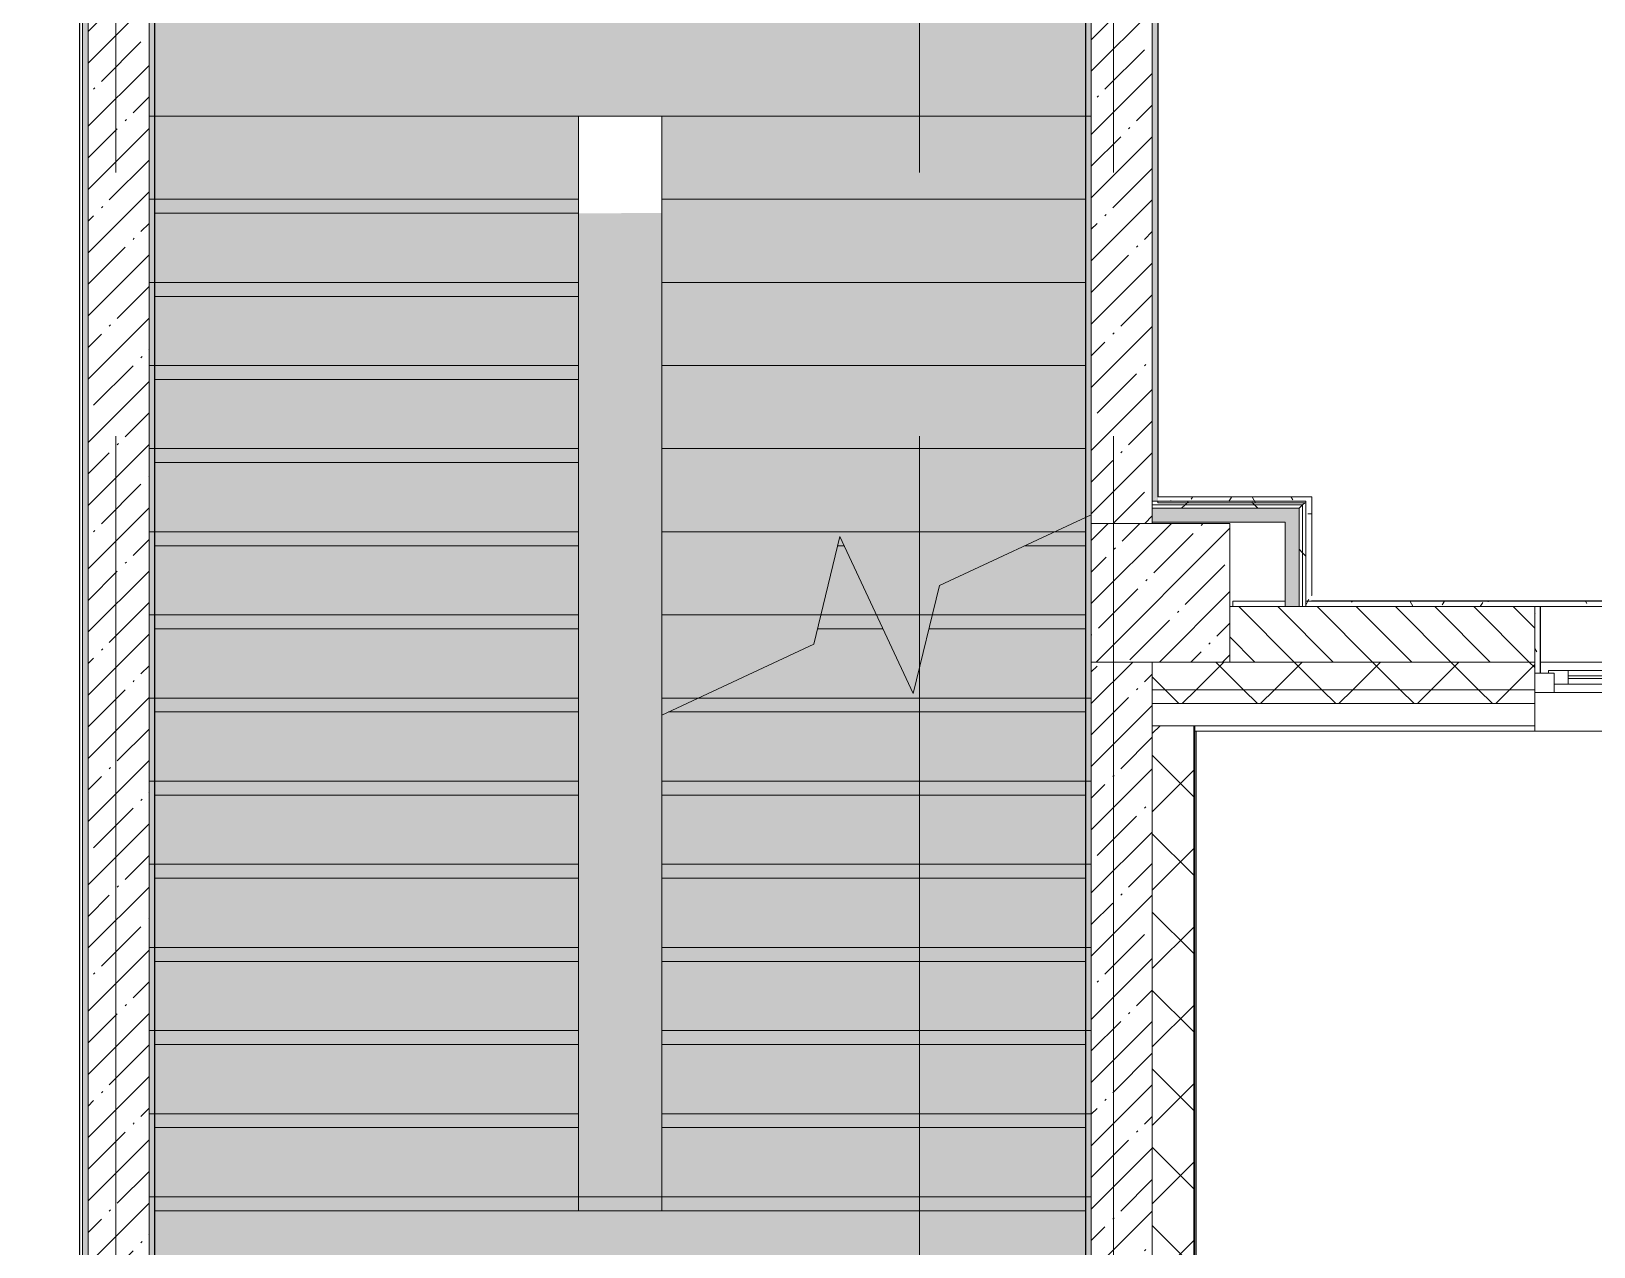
# Model space of a CAD drawing. Header units: millimetres. Extents: x -625 to 415037, y -3642 to 102118.
# Drawn here: x 220427 to 226065, y 1439 to 5825 of the extents above; entities that cross this region are included whole.
import ezdxf

# ---------------------------------------------------------------- set-up
doc = ezdxf.new("R2010")
doc.units = ezdxf.units.MM
doc.linetypes.add('Осевая', pattern=[6350, 1270, -952.5, 3175, -952.5])
doc.layers.add('A-AREA-PATT-2', color=7, linetype='Continuous', lineweight=5, true_color=0xcde0ef, transparency=1)
for name, color, linetype, lineweight in [('A-GLAZ', 7, 'Continuous', 9), ('A-GLAZ-1', 7, 'Continuous', 5), ('A-WALL', 7, 'Continuous', 5), ('I-WALL', 7, 'Continuous', 5), ('S-COLS', 7, 'Continuous', 9), ('S-COLS-1', 7, 'Continuous', 5), ('S-STRS', 7, 'Continuous', 9), ('S-STRS-MBND', 7, 'Continuous', 9), ('Оси', 7, 'Continuous', 9), ('Оси-2', 7, 'Осевая', 9)]:
    doc.layers.add(name, color=color, linetype=linetype, lineweight=lineweight)
for name, color, linetype, lineweight, true_color in [('A-WALL-1', 9, 'Continuous', 5, 0x808080), ('A-WALL-FNSH-1', 9, 'Continuous', 5, 0x808080), ('S-STRS-1', 7, 'Continuous', 9, 0xeef6ff)]:
    doc.layers.add(name, color=color, linetype=linetype, lineweight=lineweight, true_color=true_color)
pattern_1 = [(45, (148772.12, -0.94), (-141.42136, 141.42136), []), (135, (148772.12, -0.94), (-141.42136, -141.42136), [])]
pattern_2 = [(45, (148772.12, -0.94), (-114.04925, 114.04925), []), (45, (148886.17, -0.94), (-114.04925, 114.04925), [201.612, -40.322, 6.706, -33.617])]
pattern_3 = [(0, (148772.123, -0.94), (243.84, 60.96), [20.117, -162.763, 20.117, -162.763, -975.36]), (0, (148772.123, -0.94), (243.84, 60.96), [-365.76, 20.117, -345.643, 20.117, -162.763, -426.72]), (0, (148772.123, -0.94), (243.84, 60.96), [-914.4, 20.117, -101.803, 20.117, -284.683]), (120, (148863.563, 29.54), (-174.71291, 180.691634), [20.117, -162.763, 20.117, -162.763, -975.36]), (120, (148863.563, 29.54), (-174.71291, 180.691634), [-365.76, 20.117, -345.643, 20.117, -162.763, -426.72]), (120, (148863.563, 29.54), (-174.71291, 180.691634), [-914.4, 20.117, -101.803, 20.117, -284.683]), (240, (148894.043, 151.46), (-69.12709, -241.651634), [20.117, -162.763, 20.117, -162.763, -975.36]), (240, (148894.043, 151.46), (-69.12709, -241.651634), [-365.76, 20.117, -345.643, 20.117, -162.763, -426.72]), (240, (148894.043, 151.46), (-69.12709, -241.651634), [-914.4, 20.117, -101.803, 20.117, -284.683])]
pattern_4 = [(45, (148772.12, -0.94), (-212.132, 212.132), []), (135, (148772.12, -0.94), (-212.132, -212.132), [])]

# ---------------------------------------------------------------- blocks, each defined once
blk = doc.blocks.new('BSC_Колонна _Прямоугольная - 500х500-V291-Объем проектирования 2 этажа')
at = {"layer": 'S-COLS-1'}
h = blk.add_hatch(dxfattribs=at)
h.set_pattern_fill('FP_17', color=256, style=0, pattern_type=2)
h.set_pattern_definition([(45, (-75730, -3800), (-114.04925, 114.04925), []), (45, (-75615.95, -3800), (-114.04925, 114.04925), [201.613, -40.323, 6.706, -33.617])])
h.paths.add_polyline_path([(-30, -250), (250, -250), (250, 250), (-250, 250), (-250, -250), (-42.6, -250)])
for p, q in [((250, 250), (-250, 250)), ((-250, 250), (-250, -250)), ((250, -250), (250, 250)), ((-250, -250), (250, -250))]:
    blk.add_line(p, q, dxfattribs=at)
blk = doc.blocks.new('120_Окно_СКБ_1Ст - 120_Окно_СКБ_1Ст 900х2500_h_-19906150-Объем проектирования 2 этажа')
at = {"layer": 'A-GLAZ'}
for p, q in [((-450, -75), (-450, -5)), ((-450, -5), (-380, -5)), ((-380, -5), (-380, -75)), ((380, -35), (-380, -35)), ((-380, -35), (-380, -75)), ((-330, -85), (-330, -35)), ((330, -85), (330, -35)), ((380, -75), (380, -5)), ((380, -5), (450, -5)), ((380, -75), (380, -35)), ((450, -5), (450, -75)), ((-380, -75), (-450, -75)), ((-380, -75), (-400, -75)), ((-400, -75), (-400, -85)), ((-400, -85), (400, -85)), ((400, -85), (-400, -85)), ((450, -75), (380, -75)), ((400, -75), (380, -75)), ((400, -85), (400, -75))]:
    blk.add_line(p, q, dxfattribs=at)
at = {"layer": 'A-GLAZ-1'}
for p, q in [((450, -5), (-450, -5)), ((-330, -55), (330, -55)), ((-430, -75), (-400, -75)), ((330, -65), (-330, -65)), ((400, -75), (430, -75))]:
    blk.add_line(p, q, dxfattribs=at)

msp = doc.modelspace()

# ---------------------------------------------------------------- hatches: boundary and pattern name
at = {"layer": 'A-AREA-PATT-2'}
h = msp.add_hatch(color=256, dxfattribs=at)
h.paths.add_polyline_path([(217942.6, 144.6), (220327.1, 144.6), (220327.2, 520.1), (220599.6, 520.1), (220599.6, 525.6), (220321.6, 525.8), (220321.6, 150.1), (217948.1, 150.1), (217948.1, 3728.1), (219223.1, 3728.1), (219223.1, 7648.1), (219407.1, 7648.1), (219407.1, 7653.6), (219217.6, 7653.6), (219217.6, 3733.6), (217942.6, 3733.6), (217942.6, 385.7)])
h.paths.add_polyline_path([(220606.6, 520.1), (220606.6, 7653.6), (220507.1, 7653.6), (220507.1, 7648.1), (220601.1, 7648.1), (220601.1, 520.1)])
h.paths.add_polyline_path([(218014.4, 1221.2), (218026.7, 1230.1), (218026.7, 1236.6), (218018.2, 1235.7), (218015.6, 1233.1), (218006.8, 1229.5), (217984.8, 1236.6), (217986.9, 1230.1), (217999.2, 1221.2), (218006.8, 1221.2)])
h.paths.add_polyline_path([(217984.8, 1252.6), (217995.4, 1253.4), (217998, 1256), (218006.8, 1259.6), (218028.8, 1252.6), (218026.7, 1259), (218014.4, 1268), (217996.2, 1265.7), (217986.9, 1259)])
h.paths.add_polyline_path([(217999.2, 2315.7), (218017.5, 2317.9), (218026.7, 2324.6), (218026.7, 2331.1), (218018.6, 2331.1), (218015.6, 2327.6), (218006.8, 2324), (217984.8, 2331.1), (217986.9, 2324.6), (217996.2, 2317.9)])
h.paths.add_polyline_path([(217984.8, 2347.1), (217995.4, 2347.9), (217998, 2350.5), (218006.8, 2354.1), (218028.8, 2347.1), (218026.7, 2353.5), (218014.4, 2362.5), (217996.2, 2360.2), (217986.9, 2353.5)])
h.paths.add_polyline_path([(219242.1, 4264.1), (219442.1, 4264.1), (219442.1, 4464.1), (219242.1, 4464.1)])
h = msp.add_hatch(color=256, dxfattribs=at)
h.paths.add_polyline_path([(222402.1, 1568.8), (222702.1, 1568.8), (222702.1, 5169.1), (222402.1, 5168.8), (222402.1, 1859.1)])
h.paths.add_polyline_path([(224239.8, 5169.1), (224242.1, 5169.1), (224242.1, 5436.1), (224232.1, 5436.1), (224232.1, 5169.1)])
at = {"layer": 'A-WALL'}
h = msp.add_hatch(dxfattribs=at)
h.set_pattern_fill('FP_2', color=256, style=0, pattern_type=2)
h.set_pattern_definition([(135, (148772.12, -0.94), (-70.71068, -70.71068), [])])
h.paths.add_polyline_path([(229107.7, 3549.1), (229122.1, 3549.1), (229122.1, 3749.1), (228852.1, 3749.1), (228852.1, 3549.1)])
h.paths.add_polyline_path([(224762.1, 3549.1), (225852.1, 3549.1), (225852.1, 3749.1), (224752.1, 3749.1), (224752.1, 3549.1)])
h.paths.add_polyline_path([(227952.1, 3549.1), (227952.1, 3749.1), (226752.1, 3749.1), (226752.1, 3549.1), (227662.3, 3549.1)])
h = msp.add_hatch(dxfattribs=at)
h.set_pattern_fill('FP_24', color=256, style=0, pattern_type=2)
h.set_pattern_definition(pattern_1)
h.paths.add_polyline_path([(232972.1, 3449.1), (233472.1, 3449.1), (233472.1, 3549.1), (232892.1, 3549.1), (232892.1, 3449.1), (232952.1, 3449.1)])
h.paths.add_polyline_path([(230192.1, 3449.1), (230192.1, 3549.1), (228852.1, 3549.1), (228852.1, 3449.1), (229622.1, 3449.1)])
h.paths.add_polyline_path([(226752.1, 3449.1), (227952.1, 3449.1), (227952.1, 3549.1), (226752.1, 3549.1)])
h.paths.add_polyline_path([(224762.1, 3449.1), (225852.1, 3449.1), (225852.1, 3549.1), (224472.1, 3549.1), (224472.1, 3449.1), (224752.1, 3449.1)])
h = msp.add_hatch(dxfattribs=at)
h.set_pattern_fill('FP_24', color=256, style=0, pattern_type=2)
h.set_pattern_definition(pattern_1)
h.paths.add_polyline_path([(233481.4, 3399.1), (233572.1, 3399.1), (233572.1, 3449.1), (232892.1, 3449.1), (232892.1, 3399.1), (233472.1, 3399.1)])
h.paths.add_polyline_path([(230192.1, 3399.1), (230192.1, 3449.1), (228852.1, 3449.1), (228852.1, 3399.1), (229622.1, 3399.1)])
h.paths.add_polyline_path([(227952.1, 3399.1), (227952.1, 3449.1), (226752.1, 3449.1), (226752.1, 3399.1), (227662.3, 3399.1)])
h.paths.add_polyline_path([(224652.1, 3399.1), (225852.1, 3399.1), (225852.1, 3449.1), (224472.1, 3449.1), (224472.1, 3399.1), (224625.1, 3399.1)])
h = msp.add_hatch(dxfattribs=at)
h.set_pattern_fill('FP_24', color=256, style=0, pattern_type=2)
h.set_pattern_definition(pattern_1)
h.paths.add_polyline_path([(224622.1, -250.9), (224622.1, 349.1), (224472.1, 349.1), (224472.1, -250.9), (224582.5, -250.9)])
h.paths.add_polyline_path([(224472.1, 1149.1), (224622.1, 1149.1), (224622.1, 3319.1), (224472.1, 3319.1), (224472.1, 2644.4)])
at = {"layer": 'I-WALL'}
h = msp.add_hatch(dxfattribs=at)
h.set_pattern_fill('FP_191', color=256, style=0, pattern_type=2)
h.set_pattern_definition(pattern_3)
h.paths.add_polyline_path([(224472.1, 4129.1), (224492.1, 4129.1), (224492.1, 4144.1), (224472.4, 4129.2)])
h.paths.add_polyline_path([(224472.1, 4129.1), (224492.1, 4145.1), (224492.1, 9351.3), (224472.1, 9351.3), (224472.1, 4144.1)])
h.paths.add_polyline_path([(224472.1, 10791.3), (224492.1, 10791.3), (224492.1, 10878.1), (224472.1, 10899.1), (224472.1, 10828.9)])
h.paths.add_polyline_path([(224492.1, 10879.1), (224492.1, 10899.1), (224472.1, 10899.1)])
h = msp.add_hatch(dxfattribs=at)
h.set_pattern_fill('FP_1', color=256, style=0, pattern_type=2)
h.set_pattern_definition(pattern_2)
h.paths.add_polyline_path([(220852.1, 119.1), (220852.1, 7899.1), (220632.1, 7899.1), (220632.1, 119.1), (220830.2, 119.1)])
h = msp.add_hatch(dxfattribs=at)
h.set_pattern_fill('FP_1', color=256, style=0, pattern_type=2)
h.set_pattern_definition(pattern_2)
h.paths.add_polyline_path([(224427.5, -100.9), (224472.1, -100.9), (224472.1, 349.1), (224252.1, 349.1), (224252.1, -100.9)])
h.paths.add_polyline_path([(224472.1, 1149.1), (224472.1, 3549.1), (224252.1, 3549.1), (224252.1, 1149.1)])
h.paths.add_polyline_path([(224252.1, 4049.1), (224472.1, 4049.1), (224472.1, 7899.1), (224252.1, 7899.1), (224252.1, 4695.6)])
h = msp.add_hatch(dxfattribs=at)
h.set_pattern_fill('FP_191', color=256, style=0, pattern_type=2)
h.set_pattern_definition(pattern_3)
h.paths.add_polyline_path([(220852.1, 119.1), (220872.1, 119.1), (220871.2, 7659.1), (220852.1, 7679.1), (220852.1, 514.6)])
h = msp.add_hatch(dxfattribs=at)
h.set_pattern_fill('FP_191', color=256, style=0, pattern_type=2)
h.set_pattern_definition(pattern_3)
h.paths.add_polyline_path([(220612.1, 139.1), (220632.1, 140.5), (220632.1, 7659.1), (220612.1, 7657.2), (220612.1, 489.6), (220614.6, 489.6), (220618.6, 439.6), (220612.1, 439.6), (220612.1, 140.9)])
h = msp.add_hatch(dxfattribs=at)
h.set_pattern_fill('FP_191', color=256, style=0, pattern_type=2)
h.set_pattern_definition(pattern_3)
h.paths.add_polyline_path([(224252.1, 129.1), (224252.1, 274.1), (224245.3, 274.1), (224252.1, 349.1), (224252.1, 7659.1), (224232.1, 7658.1), (224232.1, 129.1)])
h = msp.add_hatch(dxfattribs=at)
h.set_pattern_fill('FP_192', color=256, style=0, pattern_type=2)
h.set_pattern_definition(pattern_4)
h.paths.add_polyline_path([(225019, 4116.6), (225026.5, 4116.6), (225026.5, 4124.1), (224951.5, 4124.8), (224472.1, 4128.5), (224472.1, 4116.6), (225014, 4116.6)])
h = msp.add_hatch(dxfattribs=at)
h.set_pattern_fill('FP_192', color=256, style=0, pattern_type=2)
h.set_pattern_definition(pattern_4)
h.paths.add_polyline_path([(225014, 4104.1), (225014, 4116.6), (224472.1, 4116.6), (224472.1, 4104.1), (225006.5, 4104.1)])
h = msp.add_hatch(dxfattribs=at)
h.set_pattern_fill('FP_191', color=256, style=0, pattern_type=2)
h.set_pattern_definition(pattern_3)
h.paths.add_polyline_path([(225021.5, 4124.1), (225026.5, 4124.1), (225026.5, 4144.1), (224492.1, 4144.1), (224492.1, 4129.1), (225021.6, 4124.1)])
h = msp.add_hatch(dxfattribs=at)
h.set_pattern_fill('FP_192', color=256, style=0, pattern_type=2)
h.set_pattern_definition(pattern_4)
h.paths.add_polyline_path([(225014, 3749.1), (225026.5, 3749.1), (225026.5, 4116.6), (225014, 4116.6), (225014, 3769.1)])
h = msp.add_hatch(dxfattribs=at)
h.set_pattern_fill('FP_191', color=256, style=0, pattern_type=2)
h.set_pattern_definition(pattern_3)
h.paths.add_polyline_path([(225026.5, 3769.1), (225046.5, 3770.1), (225046.5, 4144.1), (225026.5, 4144.1), (225026.5, 3770.1)])
for points in [[(224752.1, 4054.1), (225001.5, 4054.1), (225001.5, 4104.1), (224472.1, 4104.1), (224472.1, 4054.1), (224492.1, 4054.1)], [(225001.5, 3749.1), (225001.5, 4054.1), (224951.5, 4054.1), (224951.5, 3749.1)]]:
    msp.add_hatch(color=256, dxfattribs=at).paths.add_polyline_path(points)
h = msp.add_hatch(dxfattribs=at)
h.set_pattern_fill('FP_192', color=256, style=0, pattern_type=2)
h.set_pattern_definition(pattern_4)
h.paths.add_polyline_path([(225014, 3749.1), (225014, 4104.1), (225001.5, 4104.1), (225001.5, 3749.1)])
h = msp.add_hatch(dxfattribs=at)
h.set_pattern_fill('FP_191', color=256, style=0, pattern_type=2)
h.set_pattern_definition(pattern_3)
h.paths.add_polyline_path([(229107.7, 3749.1), (229112.1, 3749.1), (229112.1, 3769.1), (225026.5, 3769.1), (225026.5, 3749.1), (228746.4, 3749.1)])
h = msp.add_hatch(dxfattribs=at)
h.set_pattern_fill('FP_191', color=256, style=0, pattern_type=2)
h.set_pattern_definition(pattern_3)
h.paths.add_polyline_path([(225872.1, 3509.1), (225872.1, 3749.1), (225852.1, 3749.1), (225852.1, 3509.1)])
at = {"layer": 'S-STRS-1'}
h = msp.add_hatch(color=256, dxfattribs=at)
h.paths.add_polyline_path([(220872.1, 5168.8), (222402.1, 5169.1), (222402.1, 5519.1), (224232.1, 5519.1), (224234.2, 7658.2), (224232.1, 7659.1), (222506.6, 7659.1), (222506.6, 7209.5), (222417.3, 7214.6), (222351.6, 7228.2), (222286, 7251.9), (222219.9, 7288.5), (222160.4, 7335), (222109, 7390.2), (222066.8, 7452.9), (222036.5, 7352), (221995.8, 7254.9), (221945, 7162.7), (221880.4, 7071.4), (221815.6, 6996.8), (221738.6, 6925.1), (221637.5, 6851.8), (221548.7, 6800.9), (221453.9, 6759), (221354.1, 6726.9), (221250.9, 6705.4), (221145.6, 6694.9), (221055.9, 6694.2), (221055.9, 7659.1), (220872.1, 7658.1), (220872.1, 5169.1)])
h.paths.add_polyline_path([(221177.1, 6787.8), (221265.8, 6799.3), (221368.5, 6824.7), (221468.3, 6862.4), (221563.9, 6912.1), (221637.5, 6960), (221718.9, 7027.8), (221791.8, 7104.6), (221855.2, 7189.4), (221908.3, 7281), (221950.3, 7378.2), (221980.7, 7479.7), (221999, 7584), (222004.5, 7679.1), (221177.1, 7679.1), (221177.1, 6795.9)])
h.paths.add_polyline_path([(222377.1, 7316.5), (222377.1, 7679.1), (222095.6, 7679.1), (222100.6, 7622), (222118.2, 7556.3), (222147, 7494.7), (222186, 7439), (222234.2, 7390.9), (222289.9, 7352), (222357, 7321.8)])
for points in [[(223325.8, 5219.1), (224232.1, 5219.1), (224232.1, 5519.1), (222702.1, 5519.1), (222702.1, 5219.1)], [(223325.8, 4919.1), (224232.1, 4919.1), (224232.1, 5219.1), (222702.1, 5219.1), (222702.1, 4919.1)], [(222402.1, 4868.8), (222402.1, 5168.8), (220872.1, 5168.8), (220872.1, 4868.8)], [(222702.1, 4619.1), (224232.1, 4619.1), (224232.1, 4919.1), (222702.1, 4919.1), (222702.1, 4695.6)], [(222402.1, 4568.8), (222402.1, 4868.8), (220872.1, 4868.8), (220872.1, 4568.8), (221521.5, 4568.8)], [(220872.1, 4268.8), (222402.1, 4268.8), (222402.1, 4568.8), (220872.1, 4568.8), (220872.1, 4319.1)], [(223325.8, 4319.1), (224232.1, 4319.1), (224232.1, 4619.1), (222702.1, 4619.1), (222702.1, 4319.1)], [(224120.5, 4019.1), (224232.1, 4071.1), (224232.1, 4319.1), (222702.1, 4319.1), (222702.1, 4019.1), (223345.1, 4019.1)], [(222402.1, 3968.8), (222402.1, 4268.8), (220872.1, 4268.8), (220872.1, 3968.8)], [(222702.1, 3719.1), (223276.2, 3719.1), (223345.1, 4002.3), (223477.1, 3719.1), (223678, 3719.1), (223703.7, 3824.7), (224120.5, 4019.1), (222702.1, 4019.1)], [(222402.1, 3668.8), (222402.1, 3968.8), (220872.1, 3968.8), (220872.1, 3668.8)], [(220872.1, 3368.8), (222402.1, 3368.8), (222402.1, 3668.8), (220872.1, 3668.8)], [(223477.1, 3368.8), (224232.1, 3368.8), (224232.1, 3668.8), (223665.8, 3668.8), (223609.2, 3435.8), (223500.6, 3668.8), (223264, 3668.8), (223250.5, 3613.4), (222725.9, 3368.8), (223325.8, 3368.8)], [(222702.1, 3357.7), (222833.8, 3419.1), (222702.1, 3419.1), (222702.1, 3368.8)], [(222402.1, 3068.8), (222402.1, 3368.8), (220872.1, 3368.8), (220872.1, 3068.8)], [(223276.2, 3068.8), (224232.1, 3068.8), (224232.1, 3368.8), (222725.9, 3368.8), (222702.1, 3357.7), (222702.1, 3068.8), (223250.5, 3068.8)], [(222402.1, 2768.8), (222402.1, 3068.8), (220872.1, 3068.8), (220872.1, 2768.8)], [(224232.1, 2768.8), (224232.1, 3068.8), (222702.1, 3068.8), (222702.1, 2768.8), (223325.8, 2768.8)], [(220872.1, 2468.8), (222402.1, 2468.8), (222402.1, 2768.8), (220872.1, 2768.8), (220872.1, 2644.4)], [(223325.8, 2468.8), (224232.1, 2468.8), (224232.1, 2768.8), (222702.1, 2768.8), (222702.1, 2468.8)], [(222402.1, 2168.8), (222402.1, 2468.8), (220872.1, 2468.8), (220872.1, 2168.8)], [(224232.1, 2168.8), (224232.1, 2468.8), (222702.1, 2468.8), (222702.1, 2168.8), (223325.8, 2168.8)], [(220872.1, 1868.8), (222402.1, 1868.8), (222402.1, 2168.8), (220872.1, 2168.8)], [(224232.1, 1868.8), (224232.1, 2168.8), (222702.1, 2168.8), (222702.1, 1868.8), (223325.8, 1868.8)], [(220872.1, 1568.8), (222402.1, 1568.8), (222402.1, 1868.8), (220872.1, 1868.8)], [(223325.8, 1568.8), (224232.1, 1568.8), (224232.1, 1868.8), (222702.1, 1868.8), (222702.1, 1568.8)]]:
    msp.add_hatch(color=256, dxfattribs=at).paths.add_polyline_path(points)
h = msp.add_hatch(color=256, dxfattribs=at)
h.paths.add_polyline_path([(223360.7, 3968.8), (223345.1, 4002.3), (223336.9, 3968.8), (223345.1, 3968.8)])
h.paths.add_polyline_path([(224012.6, 3968.8), (224232.1, 3968.8), (224232.1, 4071.1), (224045.3, 3984)])
h = msp.add_hatch(color=256, dxfattribs=at)
h.paths.add_polyline_path([(223276.2, 3668.8), (223500, 3670), (223360.7, 3968.8), (223336.9, 3968.8), (223264, 3668.8)])
h.paths.add_polyline_path([(224232.1, 3668.8), (224232.1, 3968.8), (224012.6, 3968.8), (223703.7, 3824.7), (223665.8, 3668.8), (223678, 3668.8)])
h = msp.add_hatch(color=256, dxfattribs=at)
h.paths.add_polyline_path([(222702.1, 3419.1), (222833.8, 3419.1), (223250.5, 3613.4), (223276.2, 3719.1), (222702.1, 3719.1), (222702.1, 3613.4)])
h.paths.add_polyline_path([(223609.2, 3435.8), (223678, 3719.1), (223477.1, 3719.1), (223556.4, 3549.1)])
h = msp.add_hatch(color=256, dxfattribs=at)
h.paths.add_polyline_path([(220872.1, 119.1), (224017.1, 119.1), (224017.1, 139.1), (222752.1, 139.1), (222752.1, 535.1), (224017.1, 535.1), (224017.1, 349.1), (224232.1, 350.1), (224232.1, 1568.8), (220872.1, 1568.8), (220872.1, 514.6)])
h.paths.add_polyline_path([(224190.1, 119.1), (224252.1, 119.1), (224252.1, 129.1), (224232.1, 129.1), (224232.1, 274.1), (224092.1, 274.1), (224092.1, 119.1)])

# ---------------------------------------------------------------- linework, layer by layer
at = {"layer": 'A-WALL'}
for p, q in [((224492.1, 9351.3), (224492.1, 4144.1)), ((220632.1, -100.9), (220632.1, 7679.1)), ((220852.1, 119.1), (220852.1, 7679.1)), ((224252.1, 4049.1), (224252.1, 7679.1)), ((220612.1, 139.1), (220612.1, 7659.1)), ((225014, 4116.6), (224472.1, 4116.6)), ((225014, 3749.1), (225014, 4116.6)), ((225001.5, 4104.1), (224472.1, 4104.1)), ((225001.5, 3749.1), (225001.5, 4104.1)), ((224252.1, 349.1), (224252.1, 3549.1)), ((224472.1, 1149.1), (224472.1, 3549.1)), ((225852.1, 3549.1), (224752.1, 3549.1)), ((225872.1, 3549.1), (226732.1, 3549.1)), ((224472.1, 3449.1), (225852.1, 3449.1)), ((224472.1, 3399.1), (225852.1, 3399.1)), ((224472.1, 3319.1), (225852.1, 3319.1)), ((224622.1, 1149.1), (224622.1, 3319.1)), ((224625.1, 1149.1), (224625.1, 3319.1)), ((224630.1, 3299.1), (224625.1, 3299.1)), ((226752.1, 3299.1), (225852.1, 3299.1))]:
    msp.add_line(p, q, dxfattribs=at)
at = {"layer": 'A-WALL-1'}
for p, q in [((224472.1, 9351.3), (224472.1, 4049.1)), ((220872.1, 119.1), (220872.1, 7679.1)), ((224232.1, 7659.1), (224232.1, 129.1)), ((225026.5, 4129.1), (224472.1, 4129.1)), ((224492.1, 4129.1), (224492.1, 4124.1)), ((224492.1, 4124.1), (225026.5, 4124.1)), ((225026.5, 3749.1), (225026.5, 4129.1)), ((224472.1, 4054.1), (224951.5, 4054.1)), ((224951.5, 4054.1), (224951.5, 3749.1)), ((224752.1, 3749.1), (229122.1, 3749.1)), ((224951.5, 3749.1), (225026.5, 3749.1)), ((225026.5, 3769.1), (225046.5, 3769.1)), ((225046.5, 3769.1), (225046.5, 3770.1)), ((225852.1, 3749.1), (225852.1, 3319.1)), ((225872.1, 3509.1), (225872.1, 3749.1)), ((225852.1, 3509.1), (225872.1, 3509.1))]:
    msp.add_line(p, q, dxfattribs=at)
at = {"layer": 'A-WALL-FNSH-1'}
for p, q in [((224493.1, 4145.1), (224493.1, 9351.3)), ((220601.1, 7648.1), (220601.1, 520.1)), ((220873.1, 138.1), (220873.1, 7658.1)), ((224231.1, 5800.1), (224231.1, 3314.1)), ((224232.1, 5438.3), (224231.1, 5438.3)), ((224231.1, 5399.6), (224232.1, 5399.6)), ((225047.5, 4145.1), (224493.1, 4145.1)), ((225047.5, 3789.6), (225047.5, 4145.1)), ((225046.5, 3789.6), (225047.5, 3789.6)), ((229101.1, 3770.1), (225046.5, 3770.1)), ((225046.5, 3769.1), (228852.1, 3769.1)), ((225873.1, 3509.1), (225873.1, 3749.1)), ((225872.1, 3509.1), (225873.1, 3509.1)), ((224231.1, 3314.1), (224232.1, 3314.1)), ((224630.1, 3299.1), (225852.1, 3299.1)), ((224630.1, 1149.1), (224630.1, 3299.1)), ((225852.1, 3299.1), (225852.1, 3319.1)), ((224232.1, 3008.6), (224231.1, 3008.6)), ((224231.1, 3008.6), (224231.1, 350.1))]:
    msp.add_line(p, q, dxfattribs=at)
at = {"layer": 'I-WALL'}
for p, q in [((220872.5, 129.1), (220872.5, 7658.1)), ((220873.5, 7658.1), (220873.5, 129.1)), ((224231.1, 5800.1), (224231.1, 7659.1)), ((224232.1, 5800.1), (224231.1, 5800.1)), ((220873.5, 5692.1), (220872.1, 5692.1)), ((224762.1, 3769.1), (224951.5, 3769.1)), ((224762.1, 3769.1), (224762.1, 3749.1)), ((224231.1, 3008.6), (224231.1, 3314.1)), ((220872.5, 1629.5), (220873.5, 1629.5))]:
    msp.add_line(p, q, dxfattribs=at)
at = {"layer": 'S-STRS'}
for p, q in [((222402.1, 5519.1), (222702.1, 5519.1)), ((222402.1, 5168.8), (222402.1, 5519.1)), ((224232.1, 5519.1), (222702.1, 5519.1)), ((222702.1, 5519.1), (222702.1, 5219.1)), ((224232.1, 5519.1), (222702.1, 5519.1)), ((222702.1, 5519.1), (222702.1, 5468.8)), ((222702.1, 5468.8), (222702.1, 5169.1)), ((222702.1, 5219.1), (222702.1, 4919.1)), ((224232.1, 5219.1), (222702.1, 5219.1)), ((224232.1, 5219.1), (222702.1, 5219.1)), ((220872.1, 5168.8), (222402.1, 5168.8)), ((220872.1, 5168.8), (222402.1, 5168.8)), ((222402.1, 4868.8), (222402.1, 5168.8)), ((222702.1, 4919.1), (222702.1, 4619.1)), ((224232.1, 4919.1), (222702.1, 4919.1)), ((224232.1, 4919.1), (222702.1, 4919.1)), ((220872.1, 4868.8), (222402.1, 4868.8)), ((220872.1, 4868.8), (222402.1, 4868.8)), ((222402.1, 4568.8), (222402.1, 4868.8)), ((220872.1, 4568.8), (222402.1, 4568.8)), ((220872.1, 4568.8), (222402.1, 4568.8)), ((222402.1, 4268.8), (222402.1, 4568.8)), ((222702.1, 4619.1), (222702.1, 4319.1)), ((224232.1, 4619.1), (222702.1, 4619.1)), ((224232.1, 4619.1), (222702.1, 4619.1)), ((222702.1, 4319.1), (222702.1, 4019.1)), ((224232.1, 4319.1), (222702.1, 4319.1)), ((224232.1, 4319.1), (222702.1, 4319.1)), ((220872.1, 4268.8), (222402.1, 4268.8)), ((220872.1, 4268.8), (222402.1, 4268.8)), ((222402.1, 3968.8), (222402.1, 4268.8)), ((222702.1, 4019.1), (222702.1, 3719.1)), ((224120.5, 4019.1), (222702.1, 4019.1)), ((224120.5, 4019.1), (222702.1, 4019.1)), ((220872.1, 3968.8), (222402.1, 3968.8)), ((220872.1, 3968.8), (222402.1, 3968.8)), ((222402.1, 3668.8), (222402.1, 3968.8)), ((223360.7, 3968.8), (223336.9, 3968.8)), ((223360.7, 3968.8), (223336.9, 3968.8)), ((224232.1, 3968.8), (224012.6, 3968.8)), ((224232.1, 3968.8), (224012.6, 3968.8)), ((220872.1, 3668.8), (222402.1, 3668.8)), ((220872.1, 3668.8), (222402.1, 3668.8)), ((222402.1, 3368.8), (222402.1, 3668.8)), ((222702.1, 3719.1), (222702.1, 3419.1)), ((223276.2, 3719.1), (222702.1, 3719.1)), ((223276.2, 3719.1), (222702.1, 3719.1)), ((223500.6, 3668.8), (223264, 3668.8)), ((223500.6, 3668.8), (223264, 3668.8)), ((223678, 3719.1), (223477.1, 3719.1)), ((223678, 3719.1), (223477.1, 3719.1)), ((224232.1, 3668.8), (223665.8, 3668.8)), ((224232.1, 3668.8), (223665.8, 3668.8)), ((222702.1, 3419.1), (222702.1, 3357.7)), ((222833.8, 3419.1), (222702.1, 3419.1)), ((222833.8, 3419.1), (222702.1, 3419.1)), ((220872.1, 3368.8), (222402.1, 3368.8)), ((220872.1, 3368.8), (222402.1, 3368.8)), ((222402.1, 3068.8), (222402.1, 3368.8)), ((222702.1, 3357.7), (222702.1, 3068.8)), ((224232.1, 3368.8), (222725.9, 3368.8)), ((224232.1, 3368.8), (222725.9, 3368.8)), ((220872.1, 3068.8), (222402.1, 3068.8)), ((220872.1, 3068.8), (222402.1, 3068.8)), ((222402.1, 2768.8), (222402.1, 3068.8)), ((222702.1, 3068.8), (222702.1, 2768.8)), ((224232.1, 3068.8), (222702.1, 3068.8)), ((224232.1, 3068.8), (222702.1, 3068.8)), ((220872.1, 2768.8), (222402.1, 2768.8)), ((220872.1, 2768.8), (222402.1, 2768.8)), ((222402.1, 2468.8), (222402.1, 2768.8)), ((222702.1, 2768.8), (222702.1, 2468.8)), ((224232.1, 2768.8), (222702.1, 2768.8)), ((224232.1, 2768.8), (222702.1, 2768.8)), ((220872.1, 2468.8), (222402.1, 2468.8)), ((220872.1, 2468.8), (222402.1, 2468.8)), ((222402.1, 2168.8), (222402.1, 2468.8)), ((222702.1, 2468.8), (222702.1, 2168.8)), ((224232.1, 2468.8), (222702.1, 2468.8)), ((224232.1, 2468.8), (222702.1, 2468.8)), ((220872.1, 2168.8), (222402.1, 2168.8)), ((220872.1, 2168.8), (222402.1, 2168.8)), ((222402.1, 1868.8), (222402.1, 2168.8)), ((222702.1, 2168.8), (222702.1, 1868.8)), ((224232.1, 2168.8), (222702.1, 2168.8)), ((224232.1, 2168.8), (222702.1, 2168.8)), ((220872.1, 1868.8), (222402.1, 1868.8)), ((220872.1, 1868.8), (222402.1, 1868.8)), ((222402.1, 1568.8), (222402.1, 1868.8)), ((222702.1, 1868.8), (222702.1, 1568.8)), ((224232.1, 1868.8), (222702.1, 1868.8)), ((224232.1, 1868.8), (222702.1, 1868.8)), ((220872.1, 1568.8), (222402.1, 1568.8)), ((220872.1, 1568.8), (222402.1, 1568.8)), ((222702.1, 1568.8), (222402.1, 1568.8)), ((224232.1, 1568.8), (222702.1, 1568.8)), ((224232.1, 1568.8), (222702.1, 1568.8))]:
    msp.add_line(p, q, dxfattribs=at)
at = {"layer": 'S-STRS-MBND'}
for p, q in [((220852.1, 7679.1), (220852.1, 5519.1)), ((224252.1, 5519.1), (224252.1, 7679.1)), ((220852.1, 5519.1), (222402.1, 5519.1)), ((220852.1, 1619.1), (220852.1, 5519.1)), ((220852.1, 5519.1), (222402.1, 5519.1)), ((222402.1, 5519.1), (224252.1, 5519.1)), ((222402.1, 1619.1), (222402.1, 5519.1)), ((220852.1, 5219.1), (222402.1, 5219.1)), ((220852.1, 5219.1), (222402.1, 5219.1)), ((220852.1, 4919.1), (222402.1, 4919.1)), ((220852.1, 4919.1), (222402.1, 4919.1)), ((220852.1, 4619.1), (222402.1, 4619.1)), ((220852.1, 4619.1), (222402.1, 4619.1)), ((220852.1, 4319.1), (222402.1, 4319.1)), ((220852.1, 4319.1), (222402.1, 4319.1)), ((223703.7, 3824.7), (224252.1, 4080.4)), ((220852.1, 4019.1), (222402.1, 4019.1)), ((220852.1, 4019.1), (222402.1, 4019.1)), ((224232.1, 4019.1), (224120.5, 4019.1)), ((224232.1, 4019.1), (224120.5, 4019.1)), ((223250.5, 3613.4), (223345.1, 4002.3)), ((223345.1, 4002.3), (223609.2, 3435.8)), ((223609.2, 3435.8), (223703.7, 3824.7)), ((220852.1, 3719.1), (222402.1, 3719.1)), ((220852.1, 3719.1), (222402.1, 3719.1)), ((223477.1, 3719.1), (223276.2, 3719.1)), ((223477.1, 3719.1), (223276.2, 3719.1)), ((224232.1, 3719.1), (223678, 3719.1)), ((224232.1, 3719.1), (223678, 3719.1)), ((222702.1, 3357.7), (223250.5, 3613.4)), ((220852.1, 3419.1), (222402.1, 3419.1)), ((220852.1, 3419.1), (222402.1, 3419.1)), ((224252.1, 3419.1), (222833.8, 3419.1)), ((224252.1, 3419.1), (222833.8, 3419.1)), ((224252.1, 3419.1), (224252.1, 1619.1)), ((222702.1, 3357.7), (222702.1, 1619.1)), ((220852.1, 3119.1), (222402.1, 3119.1)), ((220852.1, 3119.1), (222402.1, 3119.1)), ((224252.1, 3119.1), (222702.1, 3119.1)), ((224252.1, 3119.1), (222702.1, 3119.1)), ((220852.1, 2819.1), (222402.1, 2819.1)), ((220852.1, 2819.1), (222402.1, 2819.1)), ((224252.1, 2819.1), (222702.1, 2819.1)), ((224252.1, 2819.1), (222702.1, 2819.1)), ((220852.1, 2519.1), (222402.1, 2519.1)), ((220852.1, 2519.1), (222402.1, 2519.1)), ((224252.1, 2519.1), (222702.1, 2519.1)), ((224252.1, 2519.1), (222702.1, 2519.1)), ((220852.1, 2219.1), (222402.1, 2219.1)), ((220852.1, 2219.1), (222402.1, 2219.1)), ((224252.1, 2219.1), (222702.1, 2219.1)), ((224252.1, 2219.1), (222702.1, 2219.1)), ((220852.1, 1919.1), (222402.1, 1919.1)), ((220852.1, 1919.1), (222402.1, 1919.1)), ((224252.1, 1919.1), (222702.1, 1919.1)), ((224252.1, 1919.1), (222702.1, 1919.1)), ((220852.1, 1619.1), (220852.1, 119.1)), ((220852.1, 1619.1), (222402.1, 1619.1)), ((220852.1, 1619.1), (222402.1, 1619.1)), ((222702.1, 1619.1), (222402.1, 1619.1)), ((224252.1, 1619.1), (222702.1, 1619.1)), ((224252.1, 1619.1), (222702.1, 1619.1)), ((224252.1, 119.1), (224252.1, 1619.1))]:
    msp.add_line(p, q, dxfattribs=at)
at = {"layer": 'Оси'}
for p, q in [((220732.1, -1907.2), (220732.1, 3092.8)), ((223632.1, -1907.2), (223632.1, 3092.8)), ((224332.1, -1907.2), (224332.1, 3092.8))]:
    msp.add_line(p, q, dxfattribs=at)
at = {"layer": 'Оси-2'}
for p, q in [((224332.1, 3093.7), (224332.1, 22578.1)), ((224332.1, 3092.8), (224332.1, 22577.1)), ((220732.1, 3093.7), (220732.1, 22398.1)), ((220732.1, 3092.8), (220732.1, 22397.1)), ((223632.1, 3093.7), (223632.1, 22398.1)), ((223632.1, 3092.8), (223632.1, 22397.1))]:
    msp.add_line(p, q, dxfattribs=at)

# ---------------------------------------------------------------- block references
at = {"layer": 'A-GLAZ', "color": 3, "rotation": 180}
msp.add_blockref('120_Окно_СКБ_1Ст - 120_Окно_СКБ_1Ст 900х2500_h_-19906150-Объем проектирования 2 этажа', (226302.1, 3434.1), dxfattribs=at)
at = {"layer": 'S-COLS'}
msp.add_blockref('BSC_Колонна _Прямоугольная - 500х500-V291-Объем проектирования 2 этажа', (224502.1, 3799.1), dxfattribs=at)

doc.saveas('drawing.dxf')
